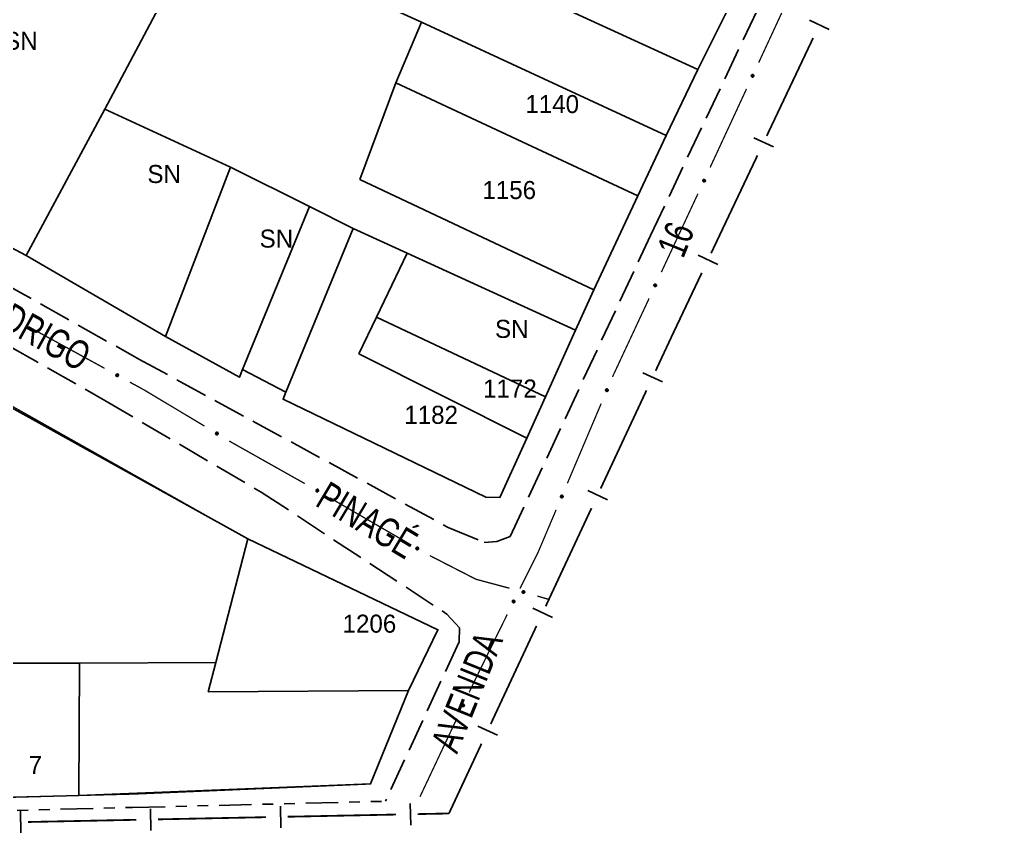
# Model space of a CAD drawing. Extents: x 203555 to 204724, y 4873703 to 4874787.
# Drawn here: x 204299.6 to 204436.6, y 4873711 to 4873824.7 of the extents above; entities that cross this region are included whole.
import ezdxf
from ezdxf.enums import TextEntityAlignment as Align

# ---------------------------------------------------------------- set-up
doc = ezdxf.new("R2010")
doc.units = 0
doc.header["$LTSCALE"] = 1.5
doc.header["$MEASUREMENT"] = 0
doc.linetypes.add('TRACO_11', pattern=[8, 3, -1, 3, -1])
doc.linetypes.add('TRACO_25', pattern=[8, 3, -1, 1, -1, 1, -1])
for name, color, linetype in [('CD_MALHA_LOTES', 7, 'CONTINUOUS'), ('LM-LIM-SETORES-BAIRROS', 250, 'CONTINUOUS'), ('RU-QUADRA', 210, 'CONTINUOUS'), ('SV-EIXO-RUA-PAV', 20, 'CONTINUOUS'), ('SV-RUA-NAO-PAV', 7, 'CONTINUOUS'), ('SV-RUA-PAVIM', 7, 'CONTINUOUS'), ('SV-TXT-RUA-PAV', 7, 'CONTINUOUS'), ('Th_NmrPort', 1, 'CONTINUOUS')]:
    doc.layers.add(name, color=color, linetype=linetype)
doc.styles.add('ARIAL', font='ARIAL.SHX')

msp = doc.modelspace()

# ---------------------------------------------------------------- linework, layer by layer
at = {"layer": 'CD_MALHA_LOTES', "linetype": 'Continuous', "flags": 128}
for points in [[(204329.769893, 4873847.082112), (204393.493829, 4873817.841631)], [(204311.363146, 4873812.347078), (204325.026576, 4873838.131086)], [(204355.209771, 4873824.420613), (204325.026576, 4873838.131086)], [(204393.493829, 4873817.841631), (204398.423059, 4873827.780662)], [(204351.661304, 4873816.005132), (204355.209771, 4873824.420613)], [(204355.209771, 4873824.420613), (204389.127566, 4873808.681693)], [(204389.127566, 4873808.681693), (204393.493829, 4873817.841631)], [(204346.673472, 4873802.632953), (204351.661304, 4873816.005132)], [(204385.200178, 4873800.328146), (204351.661304, 4873816.005132)], [(204219.354579, 4873814.85962), (204331.135845, 4873752.832932)], [(204300.426533, 4873792.071931), (204311.363146, 4873812.347078)], [(204328.733325, 4873804.338594), (204311.363146, 4873812.347078)], [(204389.127566, 4873808.681693), (204385.200178, 4873800.328146)], [(204272.062742, 4873807.111813), (204300.426533, 4873792.071931)], [(204319.742813, 4873780.853449), (204328.733325, 4873804.338594)], [(204328.733325, 4873804.338594), (204339.707644, 4873798.852358)], [(204379.0934, 4873787.33831), (204346.673472, 4873802.632953)], [(204379.0934, 4873787.33831), (204385.200178, 4873800.328146)], [(204330.425428, 4873776.304729), (204339.707644, 4873798.852358)], [(204339.707644, 4873798.852358), (204345.723703, 4873795.844834)], [(204336.427083, 4873773.154076), (204345.723703, 4873795.844834)], [(204345.723703, 4873795.844834), (204353.234602, 4873792.407436)], [(204300.426533, 4873792.071931), (204319.742813, 4873780.853449)], [(204348.973289, 4873783.533137), (204353.234602, 4873792.407436)], [(204353.234602, 4873792.407436), (204376.556113, 4873781.734236)], [(204376.556113, 4873781.734236), (204379.0934, 4873787.33831)], [(204346.54634, 4873778.47895), (204348.973289, 4873783.533137)], [(204372.381427, 4873772.513658), (204348.973289, 4873783.533137)], [(204319.742813, 4873780.853449), (204329.977679, 4873775.217093)], [(204372.381427, 4873772.513658), (204376.556113, 4873781.734236)], [(204369.797586, 4873766.806762), (204346.54634, 4873778.47895)], [(204329.977679, 4873775.217093), (204330.425428, 4873776.304729)], [(204330.425428, 4873776.304729), (204336.427083, 4873773.154076)], [(204336.427083, 4873773.154076), (204336.027722, 4873772.179335)], [(204369.797586, 4873766.806762), (204372.381427, 4873772.513658)], [(204336.027722, 4873772.179335), (204364.110446, 4873758.614222), (204366.071467, 4873758.576928), (204369.797586, 4873766.806762)], [(204326.704138, 4873735.706839), (204331.135845, 4873752.832932)], [(204331.135845, 4873752.832932), (204357.498605, 4873740.248432)], [(204357.498605, 4873740.248432), (204353.429558, 4873731.836593)], [(204291.661029, 4873735.603828), (204307.820512, 4873735.605852)], [(204307.727149, 4873717.296485), (204307.820512, 4873735.605852)], [(204307.820512, 4873735.605852), (204326.704138, 4873735.706839)], [(204325.661035, 4873731.675823), (204326.704138, 4873735.706839)], [(204353.429558, 4873731.836593), (204325.661035, 4873731.675823)], [(204353.429558, 4873731.836593), (204348.161422, 4873718.891609)], [(204348.161422, 4873718.891609), (204307.727149, 4873717.296485)], [(204307.727149, 4873717.296485), (204291.967425, 4873716.895629)]]:
    msp.add_lwpolyline(points, dxfattribs=at)
at = {"layer": 'LM-LIM-SETORES-BAIRROS'}
for points in [[(204408.974611, 4873824.661149), (204411.685216, 4873823.375605)], [(204401.261347, 4873808.397522), (204403.971952, 4873807.111978)], [(204393.548083, 4873792.133895), (204396.258687, 4873790.848351)], [(204385.866256, 4873775.845645), (204388.584434, 4873774.576193)], [(204378.249543, 4873759.536577), (204380.967721, 4873758.267125)], [(204370.632831, 4873743.227509), (204373.351009, 4873741.958057)], [(204363.016118, 4873726.918441), (204365.734296, 4873725.648989)], [(204299.664015, 4873715.10453), (204299.724777, 4873712.105145)], [(204317.660323, 4873715.469099), (204317.721084, 4873712.469714)], [(204335.656631, 4873715.833668), (204335.717392, 4873712.834283)], [(204353.652938, 4873716.198237), (204353.7137, 4873713.198852)]]:
    msp.add_lwpolyline(points, dxfattribs=at)
at = {"layer": 'LM-LIM-SETORES-BAIRROS', "const_width": 0.25}
for points in [[(204409.472884, 4873822.211307), (204403.045164, 4873808.658285)], [(204401.75962, 4873805.94768), (204395.3319, 4873792.394658)], [(204394.046356, 4873789.684053), (204390.189724, 4873781.55224)], [(204390.004051, 4873781.160744), (204387.648495, 4873776.116978)], [(204390.189724, 4873781.55224), (204390.004051, 4873781.160744)], [(204386.379043, 4873773.3988), (204380.031783, 4873759.80791)], [(204378.762331, 4873757.089732), (204372.415071, 4873743.498842)], [(204371.145618, 4873740.780665), (204364.798358, 4873727.189775)], [(204363.528906, 4873724.471597), (204359.297399, 4873715.411004)], [(204359.015108, 4873714.806556), (204354.683114, 4873714.718799)], [(204359.297399, 4873715.411004), (204359.015108, 4873714.806556)], [(204315.691114, 4873713.928899), (204300.694191, 4873713.625091)], [(204333.687422, 4873714.293468), (204318.690498, 4873713.98966)], [(204351.683729, 4873714.658037), (204336.686806, 4873714.354229)]]:
    msp.add_lwpolyline(points, dxfattribs=at)
at = {"layer": 'RU-QUADRA', "linetype": 'Continuous', "const_width": 0.18, "flags": 128}
for points in [[(204398.426497, 4873827.787594), (204393.493829, 4873817.841631), (204389.111608, 4873808.648217), (204385.200178, 4873800.328146), (204379.0934, 4873787.33831), (204376.556113, 4873781.734236), (204372.381427, 4873772.513658), (204369.797586, 4873766.806762), (204366.071467, 4873758.576928), (204364.110446, 4873758.614222), (204336.027722, 4873772.179335), (204336.427083, 4873773.154076), (204330.425428, 4873776.304729), (204329.977679, 4873775.217093), (204319.742813, 4873780.853449), (204300.426533, 4873792.071931), (204272.062742, 4873807.111813)], [(204291.967425, 4873716.895629), (204307.727149, 4873717.296485), (204315.274925, 4873717.491261), (204348.161422, 4873718.891609), (204353.429558, 4873731.836593), (204357.498605, 4873740.248432), (204331.135845, 4873752.832932), (204288.948213, 4873776.586719)]]:
    msp.add_lwpolyline(points, dxfattribs=at)
at = {"layer": 'SV-EIXO-RUA-PAV', "const_width": 0.18}
for points in [[(204406.967615, 4873829.674595), (204401.921532, 4873818.787123)], [(204400.239504, 4873815.157966), (204395.193422, 4873804.270494)], [(204393.511275, 4873800.641392), (204388.436649, 4873789.767194)], [(204386.745108, 4873786.142461), (204382.093368, 4873776.174447)], [(204300.784614, 4873782.239582), (204301.651594, 4873781.741239)], [(204301.651594, 4873781.741239), (204301.76754, 4873781.674593)], [(204301.76754, 4873781.674593), (204311.301873, 4873776.461897)], [(204381.687215, 4873775.30412), (204381.671761, 4873775.267694)], [(204382.093368, 4873776.174447), (204381.687215, 4873775.30412)], [(204314.811573, 4873774.543042), (204316.566423, 4873773.583615)], [(204316.566423, 4873773.583615), (204316.80589, 4873773.452692)], [(204316.80589, 4873773.452692), (204325.151009, 4873768.455185)], [(204380.109562, 4873771.585367), (204375.422964, 4873760.538385)], [(204328.582715, 4873766.400094), (204329.068469, 4873766.109199)], [(204329.068469, 4873766.109199), (204339.032439, 4873760.501063)], [(204342.513888, 4873758.531512), (204352.894262, 4873752.510894)], [(204373.860765, 4873756.856058), (204371.517465, 4873751.332568)], [(204356.365011, 4873750.52348), (204362.593397, 4873747.328608)], [(204371.387041, 4873751.025138), (204368.853107, 4873745.95727)], [(204371.517465, 4873751.332568), (204371.387041, 4873751.025138)], [(204362.593397, 4873747.328608), (204362.76421, 4873747.240989)], [(204362.76421, 4873747.240989), (204367.409241, 4873745.999699)], [(204371.259038, 4873744.914538), (204372.219653, 4873744.636654)], [(204372.219653, 4873744.636654), (204372.859952, 4873744.451431)], [(204367.087491, 4873742.368045), (204362.678825, 4873733.392318)], [(204362.55832, 4873733.146978), (204361.82201, 4873731.585181)], [(204362.678825, 4873733.392318), (204362.55832, 4873733.146978)], [(204360.116268, 4873727.967109), (204354.999041, 4873717.112893)]]:
    msp.add_lwpolyline(points, dxfattribs=at)
at = {"layer": 'SV-EIXO-RUA-PAV'}
for points in [[(204401.240812, 4873817.056615), (204401.258295, 4873817.010938), (204401.263981, 4873816.968106), (204401.258441, 4873816.931017), (204401.245, 4873816.899519), (204401.22762, 4873816.868844), (204401.203273, 4873816.841783), (204401.169598, 4873816.817733), (204401.123901, 4873816.799873), (204401.079641, 4873816.796932), (204401.042989, 4873816.800418), (204401.009338, 4873816.812543), (204400.979821, 4873816.829926), (204400.952548, 4873816.856146), (204400.92851, 4873816.89051), (204400.911663, 4873816.936895), (204400.906377, 4873816.978924), (204400.912677, 4873817.014658), (204400.92508, 4873817.048411), (204400.9432, 4873817.079516), (204400.967252, 4873817.105941), (204401.001895, 4873817.130082), (204401.047897, 4873817.146103), (204401.089756, 4873817.151854), (204401.125569, 4873817.146057), (204401.158524, 4873817.133098), (204401.189503, 4873817.116039), (204401.217725, 4873817.092698), (204401.240812, 4873817.056615)], [(204394.512701, 4873802.539985), (204394.530185, 4873802.494308), (204394.535871, 4873802.451476), (204394.530331, 4873802.414387), (204394.51689, 4873802.382889), (204394.499509, 4873802.352214), (204394.475163, 4873802.325153), (204394.441488, 4873802.301104), (204394.395791, 4873802.283244), (204394.351531, 4873802.280303), (204394.314879, 4873802.283789), (204394.281227, 4873802.295913), (204394.251711, 4873802.313297), (204394.224438, 4873802.339516), (204394.200399, 4873802.37388), (204394.183553, 4873802.420265), (204394.178266, 4873802.462295), (204394.184567, 4873802.498028), (204394.19697, 4873802.531782), (204394.21509, 4873802.562886), (204394.239142, 4873802.589312), (204394.273785, 4873802.613452), (204394.319787, 4873802.629474), (204394.361646, 4873802.635225), (204394.397458, 4873802.629428), (204394.430414, 4873802.616468), (204394.461393, 4873802.59941), (204394.489614, 4873802.576069), (204394.512701, 4873802.539985)], [(204387.751392, 4873788.038477), (204387.768756, 4873787.992755), (204387.774329, 4873787.949908), (204387.768692, 4873787.912833), (204387.755168, 4873787.881371), (204387.737707, 4873787.850741), (204387.71329, 4873787.823744), (204387.679552, 4873787.799784), (204387.633809, 4873787.782043), (204387.589541, 4873787.779219), (204387.552898, 4873787.7828), (204387.519279, 4873787.795013), (204387.489808, 4873787.812474), (204387.462604, 4873787.838765), (204387.438656, 4873787.873192), (204387.42193, 4873787.919621), (204387.416754, 4873787.961664), (204387.423148, 4873787.997381), (204387.43564, 4873788.031102), (204387.453841, 4873788.062159), (204387.477963, 4873788.088521), (204387.512669, 4873788.112571), (204387.558713, 4873788.128471), (204387.600587, 4873788.134113), (204387.636384, 4873788.128222), (204387.669306, 4873788.115176), (204387.70024, 4873788.098036), (204387.7284, 4873788.074621), (204387.751392, 4873788.038477)], [(204312.983461, 4873775.667983), (204313.030196, 4873775.682401), (204313.073311, 4873775.685235), (204313.109951, 4873775.67725), (204313.140489, 4873775.66175), (204313.169945, 4873775.642375), (204313.195333, 4873775.616288), (204313.217097, 4873775.581094), (204313.231889, 4873775.534314), (204313.23189, 4873775.489956), (204313.225983, 4873775.453615), (204313.211655, 4873775.420842), (204313.192353, 4873775.392542), (204313.164384, 4873775.367067), (204313.128502, 4873775.345359), (204313.081103, 4873775.331623), (204313.038816, 4873775.329134), (204313.003578, 4873775.337789), (204312.970721, 4873775.352402), (204312.940886, 4873775.372543), (204312.916112, 4873775.398294), (204312.894321, 4873775.43446), (204312.881384, 4873775.481423), (204312.878419, 4873775.523571), (204312.886577, 4873775.558921), (204312.901692, 4873775.590945), (204312.920766, 4873775.620726), (204312.945927, 4873775.647338), (204312.983461, 4873775.667983)], [(204381.048114, 4873773.515808), (204381.067085, 4873773.470729), (204381.074172, 4873773.428106), (204381.06985, 4873773.390856), (204381.057448, 4873773.358934), (204381.041082, 4873773.327706), (204381.017636, 4873773.299861), (204380.984767, 4873773.274722), (204380.93968, 4873773.255374), (204380.89554, 4873773.250984), (204380.858793, 4873773.253267), (204380.824763, 4873773.264282), (204380.794692, 4873773.280689), (204380.766575, 4873773.306001), (204380.741423, 4873773.339559), (204380.723066, 4873773.385366), (204380.716405, 4873773.4272), (204380.721531, 4873773.463121), (204380.732821, 4873773.497263), (204380.749912, 4873773.528944), (204380.773085, 4873773.556144), (204380.806919, 4873773.581407), (204380.852371, 4873773.598927), (204380.894019, 4873773.606047), (204380.930002, 4873773.601426), (204380.963365, 4873773.589554), (204380.994886, 4873773.57352), (204381.023857, 4873773.551116), (204381.048114, 4873773.515808)], [(204326.800151, 4873767.5959), (204326.847415, 4873767.608473), (204326.890608, 4873767.609613), (204326.926907, 4873767.600196), (204326.956813, 4873767.583511), (204326.985486, 4873767.562994), (204327.009831, 4873767.535932), (204327.030198, 4873767.49991), (204327.043143, 4873767.452586), (204327.041403, 4873767.408262), (204327.034075, 4873767.372181), (204327.018472, 4873767.339995), (204326.998075, 4873767.312475), (204326.969127, 4873767.288116), (204326.932421, 4873767.267833), (204326.88452, 4873767.255968), (204326.842167, 4873767.25514), (204326.807296, 4873767.26517), (204326.775038, 4873767.281062), (204326.746016, 4873767.302358), (204326.722272, 4873767.329061), (204326.701916, 4873767.366055), (204326.690832, 4873767.413489), (204326.689524, 4873767.455721), (204326.699062, 4873767.490723), (204326.715422, 4873767.52213), (204326.73565, 4873767.551139), (204326.761835, 4873767.576743), (204326.800151, 4873767.5959)], [(204340.704118, 4873759.686491), (204340.751027, 4873759.700332), (204340.794174, 4873759.702635), (204340.830713, 4873759.694199), (204340.861057, 4873759.678324), (204340.890272, 4873759.658588), (204340.915337, 4873759.63219), (204340.936666, 4873759.59673), (204340.950881, 4873759.549772), (204340.950335, 4873759.505417), (204340.943981, 4873759.469152), (204340.92925, 4873759.436557), (204340.909601, 4873759.408498), (204340.88132, 4873759.383369), (204340.845174, 4873759.362105), (204340.797609, 4873759.348954), (204340.755294, 4873759.346986), (204340.720166, 4873759.356074), (204340.687491, 4873759.371091), (204340.657906, 4873759.391598), (204340.633452, 4873759.417652), (204340.612108, 4873759.454085), (204340.59975, 4873759.501203), (204340.597305, 4873759.543385), (204340.605898, 4873759.578631), (204340.621407, 4873759.610467), (204340.640846, 4873759.64001), (204340.666332, 4873759.66631), (204340.704118, 4873759.686491)], [(204374.799317, 4873758.7865), (204374.818288, 4873758.74142), (204374.825374, 4873758.698798), (204374.821053, 4873758.661547), (204374.808651, 4873758.629625), (204374.792285, 4873758.598397), (204374.768838, 4873758.570553), (204374.73597, 4873758.545413), (204374.690883, 4873758.526065), (204374.646743, 4873758.521676), (204374.609996, 4873758.523958), (204374.575965, 4873758.534974), (204374.545895, 4873758.551381), (204374.517777, 4873758.576692), (204374.492626, 4873758.61025), (204374.474268, 4873758.656058), (204374.467607, 4873758.697892), (204374.472733, 4873758.733812), (204374.484024, 4873758.767954), (204374.501114, 4873758.799636), (204374.524288, 4873758.826836), (204374.558121, 4873758.852098), (204374.603573, 4873758.869618), (204374.645221, 4873758.876738), (204374.681205, 4873758.872118), (204374.714567, 4873758.860245), (204374.746089, 4873758.844211), (204374.77506, 4873758.821807), (204374.799317, 4873758.7865)], [(204354.555266, 4873751.674768), (204354.60235, 4873751.688001), (204354.645523, 4873751.689747), (204354.68195, 4873751.680838), (204354.712087, 4873751.664573), (204354.741044, 4873751.64446), (204354.765765, 4873751.61774), (204354.786634, 4873751.582007), (204354.80024, 4873751.534869), (204354.799121, 4873751.490525), (204354.792298, 4873751.454345), (204354.777146, 4873751.421944), (204354.757136, 4873751.394141), (204354.728533, 4873751.36938), (204354.692114, 4873751.348585), (204354.644383, 4873751.33605), (204354.602046, 4873751.33463), (204354.567039, 4873751.344172), (204354.534561, 4873751.35961), (204354.505244, 4873751.380498), (204354.481128, 4873751.406866), (204354.460257, 4873751.443572), (204354.44851, 4873751.490846), (204354.446611, 4873751.533056), (204354.455659, 4873751.568188), (204354.471578, 4873751.599821), (204354.491398, 4873751.62911), (204354.517222, 4873751.655078), (204354.555266, 4873751.674768)], [(204369.230376, 4873745.615975), (204369.272868, 4873745.640191), (204369.314341, 4873745.652314), (204369.351841, 4873745.652469), (204369.385014, 4873745.643966), (204369.417973, 4873745.631444), (204369.448416, 4873745.611489), (204369.477299, 4873745.581855), (204369.50189, 4873745.5394), (204369.511517, 4873745.496099), (204369.513636, 4873745.459343), (204369.506761, 4873745.424241), (204369.494061, 4873745.392427), (204369.472286, 4873745.361489), (204369.44197, 4873745.332513), (204369.398681, 4873745.308819), (204369.357941, 4873745.297212), (204369.321665, 4873745.298014), (204369.28642, 4873745.30515), (204369.252925, 4873745.318337), (204369.223154, 4873745.338098), (204369.194034, 4873745.368674), (204369.171214, 4873745.41171), (204369.159174, 4873745.452211), (204369.159467, 4873745.488489), (204369.167272, 4873745.52303), (204369.17943, 4873745.55624), (204369.198216, 4873745.587677), (204369.230376, 4873745.615975)], [(204368.131373, 4873744.243623), (204368.147822, 4873744.197564), (204368.15254, 4873744.154614), (204368.146165, 4873744.11766), (204368.132017, 4873744.086473), (204368.113949, 4873744.056197), (204368.088998, 4873744.029692), (204368.054789, 4873744.006409), (204368.008701, 4873743.989585), (204367.964386, 4873743.987643), (204367.927822, 4873743.991954), (204367.894452, 4873744.004835), (204367.865335, 4873744.02288), (204367.838661, 4873744.049708), (204367.815404, 4873744.084606), (204367.799608, 4873744.131358), (204367.795271, 4873744.173496), (204367.802375, 4873744.209079), (204367.815537, 4873744.242544), (204367.834354, 4873744.273232), (204367.858996, 4873744.299108), (204367.894175, 4873744.322461), (204367.940526, 4873744.33744), (204367.982505, 4873744.342246), (204368.018177, 4873744.335643), (204368.050832, 4873744.321943), (204368.081418, 4873744.30419), (204368.109106, 4873744.280218), (204368.131373, 4873744.243623)], [(204361.129979, 4873729.859164), (204361.147163, 4873729.813374), (204361.152569, 4873729.770506), (204361.146786, 4873729.733454), (204361.133139, 4873729.702044), (204361.115558, 4873729.671484), (204361.091035, 4873729.644582), (204361.057204, 4873729.620754), (204361.011391, 4873729.603194), (204360.967113, 4873729.600542), (204360.930484, 4873729.604268), (204360.896913, 4873729.616613), (204360.86751, 4873729.634189), (204360.840409, 4873729.660586), (204360.816597, 4873729.695107), (204360.800054, 4873729.741601), (204360.795042, 4873729.783664), (204360.801577, 4873729.819356), (204360.814201, 4873729.853027), (204360.832523, 4873729.884012), (204360.856748, 4873729.91028), (204360.891548, 4873729.934193), (204360.937654, 4873729.949913), (204360.97955, 4873729.95539), (204361.015324, 4873729.949359), (204361.048194, 4873729.936184), (204361.079061, 4873729.918923), (204361.107128, 4873729.895398), (204361.129979, 4873729.859164)]]:
    msp.add_lwpolyline(points, close=True, dxfattribs=at)
for points in [[(204400.9432, 4873817.079516), (204400.906377, 4873816.978924)], [(204400.953978, 4873817.088524), (204400.911274, 4873816.963936)], [(204400.967252, 4873817.105941), (204400.911663, 4873816.936895)], [(204400.984417, 4873817.112015), (204400.922927, 4873816.920936)], [(204401.001895, 4873817.130082), (204400.92851, 4873816.89051)], [(204401.024669, 4873817.133965), (204400.941345, 4873816.876305)], [(204401.047897, 4873817.146103), (204400.952548, 4873816.856146)], [(204401.067005, 4873817.147431), (204400.967222, 4873816.847768)], [(204401.089756, 4873817.151854), (204400.979821, 4873816.829926)], [(204401.105505, 4873817.14613), (204400.995393, 4873816.824184)], [(204401.125569, 4873817.146057), (204401.009338, 4873816.812543)], [(204401.140563, 4873817.137402), (204401.024532, 4873816.809175)], [(204401.158524, 4873817.133098), (204401.042989, 4873816.800418)], [(204401.173415, 4873817.120672), (204401.065025, 4873816.802439)], [(204401.189503, 4873817.116039), (204401.079641, 4873816.796932)], [(204401.201497, 4873817.100137), (204401.104099, 4873816.802377)], [(204401.217725, 4873817.092698), (204401.123901, 4873816.799873)], [(204401.227283, 4873817.07465), (204401.146525, 4873816.812792)], [(204401.240812, 4873817.056615), (204401.169598, 4873816.817733)], [(204401.249324, 4873817.031347), (204401.189163, 4873816.836645)], [(204401.258295, 4873817.010938), (204401.203273, 4873816.841783)], [(204401.261642, 4873816.986535), (204401.218274, 4873816.86376)], [(204401.263981, 4873816.968106), (204401.22762, 4873816.868844)], [(204394.239142, 4873802.589312), (204394.183553, 4873802.420265)], [(204394.256306, 4873802.595385), (204394.194817, 4873802.404307)], [(204394.273785, 4873802.613452), (204394.200399, 4873802.37388)], [(204394.296559, 4873802.617336), (204394.213235, 4873802.359676)], [(204394.319787, 4873802.629474), (204394.224438, 4873802.339516)], [(204394.338895, 4873802.630801), (204394.239111, 4873802.331139)], [(204394.361646, 4873802.635225), (204394.251711, 4873802.313297)], [(204394.377395, 4873802.629501), (204394.267283, 4873802.307554)], [(204394.397458, 4873802.629428), (204394.281227, 4873802.295913)], [(204394.412452, 4873802.620772), (204394.296422, 4873802.292545)], [(204394.430414, 4873802.616468), (204394.314879, 4873802.283789)], [(204394.445305, 4873802.604042), (204394.336915, 4873802.285809)], [(204394.461393, 4873802.59941), (204394.351531, 4873802.280303)], [(204394.473386, 4873802.583507), (204394.375988, 4873802.285747)], [(204394.21509, 4873802.562886), (204394.178266, 4873802.462295)], [(204394.225867, 4873802.571894), (204394.183163, 4873802.447307)], [(204394.489614, 4873802.576069), (204394.395791, 4873802.283244)], [(204394.499173, 4873802.55802), (204394.418415, 4873802.296163)], [(204394.512701, 4873802.539985), (204394.441488, 4873802.301104)], [(204394.521214, 4873802.514718), (204394.461053, 4873802.320015)], [(204394.530185, 4873802.494308), (204394.475163, 4873802.325153)], [(204394.533532, 4873802.469906), (204394.490164, 4873802.34713)], [(204394.535871, 4873802.451476), (204394.499509, 4873802.352214)], [(204387.453841, 4873788.062159), (204387.416754, 4873787.961664)], [(204387.464643, 4873788.071138), (204387.421612, 4873787.946663)], [(204387.477963, 4873788.088521), (204387.42193, 4873787.919621)], [(204387.495143, 4873788.09455), (204387.433153, 4873787.903633)], [(204387.512669, 4873788.112571), (204387.438656, 4873787.873192)], [(204387.535453, 4873788.116395), (204387.451453, 4873787.858954)], [(204387.558713, 4873788.128471), (204387.462604, 4873787.838765)], [(204387.577824, 4873788.129749), (204387.477255, 4873787.830349)], [(204387.600587, 4873788.134113), (204387.489808, 4873787.812474)], [(204387.616321, 4873788.128347), (204387.505365, 4873787.806691)], [(204387.636384, 4873788.128222), (204387.519279, 4873787.795013)], [(204387.651355, 4873788.119527), (204387.534464, 4873787.791605)], [(204387.669306, 4873788.115176), (204387.552898, 4873787.7828)], [(204387.684164, 4873788.102711), (204387.574939, 4873787.784763)], [(204387.70024, 4873788.098036), (204387.589541, 4873787.779219)], [(204387.712191, 4873788.082102), (204387.614013, 4873787.784598)], [(204387.7284, 4873788.074621), (204387.633809, 4873787.782043)], [(204387.737911, 4873788.056548), (204387.656466, 4873787.794903)], [(204387.751392, 4873788.038477), (204387.679552, 4873787.799784)], [(204387.759838, 4873788.013187), (204387.699167, 4873787.818644)], [(204387.768756, 4873787.992755), (204387.71329, 4873787.823744)], [(204387.772038, 4873787.968343), (204387.728348, 4873787.845682)], [(204387.774329, 4873787.949908), (204387.737707, 4873787.850741)], [(204312.878419, 4873775.523571), (204313.192353, 4873775.392542)], [(204312.881325, 4873775.500577), (204313.173716, 4873775.381153)], [(204312.881384, 4873775.481423), (204313.164384, 4873775.367067)], [(204312.885174, 4873775.538906), (204313.199116, 4873775.4077)], [(204312.886577, 4873775.558921), (204313.211655, 4873775.420842)], [(204312.891955, 4873775.457442), (204313.143527, 4873775.357224)], [(204312.894321, 4873775.43446), (204313.128502, 4873775.345359)], [(204312.896207, 4873775.573308), (204313.216023, 4873775.435779)], [(204312.901692, 4873775.590945), (204313.225983, 4873775.453615)], [(204312.91119, 4873775.415823), (204313.097773, 4873775.341805)], [(204312.915078, 4873775.60498), (204313.225427, 4873775.475737)], [(204312.916112, 4873775.398294), (204313.081103, 4873775.331623)], [(204312.920766, 4873775.620726), (204313.23189, 4873775.489956)], [(204312.932612, 4873775.383894), (204313.054095, 4873775.333027)], [(204312.937429, 4873775.631639), (204313.228079, 4873775.514721)], [(204312.940886, 4873775.372543), (204313.038816, 4873775.329134)], [(204312.945927, 4873775.647338), (204313.231889, 4873775.534314)], [(204312.964569, 4873775.655679), (204313.220498, 4873775.557744)], [(204312.983461, 4873775.667983), (204313.217097, 4873775.581094)], [(204313.009237, 4873775.674802), (204313.199524, 4873775.601869)], [(204313.030196, 4873775.682401), (204313.195333, 4873775.616288)], [(204313.054767, 4873775.684123), (204313.174398, 4873775.632713)], [(204313.073311, 4873775.685235), (204313.169945, 4873775.642375)], [(204380.749912, 4873773.528944), (204380.716405, 4873773.4272)], [(204380.760389, 4873773.538301), (204380.72179, 4873773.412381)], [(204380.773085, 4873773.556144), (204380.723066, 4873773.385366)], [(204380.790042, 4873773.562777), (204380.734847, 4873773.369786)], [(204380.806919, 4873773.581407), (204380.741423, 4873773.339559)], [(204380.829553, 4873773.586035), (204380.754717, 4873773.325782)], [(204380.852371, 4873773.598927), (204380.766575, 4873773.306001)], [(204380.871425, 4873773.60088), (204380.781515, 4873773.298109)], [(204380.894019, 4873773.606047), (204380.794692, 4873773.280689)], [(204380.909947, 4873773.600842), (204380.810445, 4873773.27546)], [(204380.930002, 4873773.601426), (204380.824763, 4873773.264282)], [(204380.945272, 4873773.593267), (204380.840059, 4873773.261414)], [(204380.963365, 4873773.589554), (204380.858793, 4873773.253267)], [(204380.978655, 4873773.577622), (204380.880751, 4873773.256009)], [(204380.994886, 4873773.57352), (204380.89554, 4873773.250984)], [(204381.007394, 4873773.558018), (204380.919806, 4873773.257227)], [(204381.023857, 4873773.551116), (204380.93968, 4873773.255374)], [(204381.034002, 4873773.53339), (204380.961868, 4873773.269027)], [(204381.048114, 4873773.515808), (204380.984767, 4873773.274722)], [(204381.05745, 4873773.490833), (204381.003702, 4873773.294264)], [(204381.067085, 4873773.470729), (204381.017636, 4873773.299861)], [(204381.07123, 4873773.446449), (204381.031908, 4873773.322318)], [(204381.074172, 4873773.428106), (204381.041082, 4873773.327706)], [(204326.689524, 4873767.455721), (204326.998075, 4873767.312475)], [(204326.690832, 4873767.413489), (204326.969127, 4873767.288116)], [(204326.691525, 4873767.432631), (204326.979004, 4873767.301825)], [(204326.696875, 4873767.470779), (204327.005426, 4873767.327355)], [(204326.699062, 4873767.490723), (204327.018472, 4873767.339995)], [(204326.700454, 4873767.389112), (204326.9479, 4873767.2791)], [(204326.701916, 4873767.366055), (204326.932421, 4873767.267833)], [(204326.709249, 4873767.504722), (204327.023422, 4873767.35475)], [(204326.715422, 4873767.52213), (204327.034075, 4873767.372181)], [(204326.718041, 4873767.34677), (204326.901576, 4873767.265488)], [(204326.722272, 4873767.329061), (204326.88452, 4873767.255968)], [(204326.729348, 4873767.535629), (204327.034388, 4873767.394307)], [(204326.73565, 4873767.551139), (204327.041403, 4873767.408262)], [(204326.738194, 4873767.314025), (204326.857588, 4873767.25843)], [(204326.746016, 4873767.302358), (204326.842167, 4873767.25514)], [(204326.752728, 4873767.56139), (204327.038567, 4873767.433157)], [(204326.761835, 4873767.576743), (204327.043143, 4873767.452586)], [(204326.78079, 4873767.584347), (204327.03268, 4873767.476445)], [(204326.800151, 4873767.5959), (204327.030198, 4873767.49991)], [(204326.826174, 4873767.601702), (204327.013453, 4873767.521359)], [(204326.847415, 4873767.608473), (204327.009831, 4873767.535932)], [(204326.872035, 4873767.609229), (204326.989557, 4873767.553165)], [(204326.890608, 4873767.609613), (204326.985486, 4873767.562994)], [(204340.597305, 4873759.543385), (204340.909601, 4873759.408498)], [(204340.59975, 4873759.501203), (204340.88132, 4873759.383369)], [(204340.599928, 4873759.520356), (204340.890824, 4873759.397339)], [(204340.604249, 4873759.558635), (204340.91655, 4873759.423571)], [(204340.605898, 4873759.578631), (204340.92925, 4873759.436557)], [(204340.610025, 4873759.477094), (204340.860343, 4873759.373784)], [(204340.612108, 4873759.454085), (204340.845174, 4873759.362105)], [(204340.615705, 4873759.592899), (204340.933801, 4873759.45144)], [(204340.621407, 4873759.610467), (204340.943981, 4873759.469152)], [(204340.628746, 4873759.435241), (204340.814403, 4873759.35893)], [(204340.633452, 4873759.417652), (204340.797609, 4873759.348954)], [(204340.634964, 4873759.624335), (204340.943698, 4873759.491278)], [(204340.640846, 4873759.64001), (204340.950335, 4873759.505417)], [(204340.649773, 4873759.40305), (204340.77062, 4873759.350691)], [(204340.657642, 4873759.650717), (204340.94683, 4873759.530227)], [(204340.657906, 4873759.391598), (204340.755294, 4873759.346986)], [(204340.666332, 4873759.66631), (204340.950881, 4873759.549772)], [(204340.685076, 4873759.674421), (204340.939779, 4873759.57334)], [(204340.704118, 4873759.686491), (204340.936666, 4873759.59673)], [(204340.729976, 4873759.692992), (204340.91935, 4873759.617721)], [(204340.751027, 4873759.700332), (204340.915337, 4873759.63219)], [(204340.775617, 4873759.701751), (204340.894606, 4873759.648871)], [(204340.794174, 4873759.702635), (204340.890272, 4873759.658588)], [(204374.501114, 4873758.799636), (204374.467607, 4873758.697892)], [(204374.511591, 4873758.808992), (204374.472993, 4873758.683072)], [(204374.524288, 4873758.826836), (204374.474268, 4873758.656058)], [(204374.541244, 4873758.833468), (204374.486049, 4873758.640477)], [(204374.558121, 4873758.852098), (204374.492626, 4873758.61025)], [(204374.580756, 4873758.856726), (204374.505919, 4873758.596474)], [(204374.603573, 4873758.869618), (204374.517777, 4873758.576692)], [(204374.622628, 4873758.871571), (204374.532717, 4873758.5688)], [(204374.645221, 4873758.876738), (204374.545895, 4873758.551381)], [(204374.66115, 4873758.871533), (204374.561647, 4873758.546151)], [(204374.681205, 4873758.872118), (204374.575965, 4873758.534974)], [(204374.696474, 4873758.863958), (204374.591262, 4873758.532105)], [(204374.714567, 4873758.860245), (204374.609996, 4873758.523958)], [(204374.729857, 4873758.848314), (204374.631954, 4873758.5267)], [(204374.746089, 4873758.844211), (204374.646743, 4873758.521676)], [(204374.758597, 4873758.82871), (204374.671009, 4873758.527918)], [(204374.77506, 4873758.821807), (204374.690883, 4873758.526065)], [(204374.785204, 4873758.804082), (204374.713071, 4873758.539718)], [(204374.799317, 4873758.7865), (204374.73597, 4873758.545413)], [(204374.808653, 4873758.761525), (204374.754904, 4873758.564956)], [(204374.818288, 4873758.74142), (204374.768838, 4873758.570553)], [(204374.822432, 4873758.717141), (204374.783111, 4873758.59301)], [(204374.825374, 4873758.698798), (204374.792285, 4873758.598397)], [(204354.446611, 4873751.533056), (204354.757136, 4873751.394141)], [(204354.44851, 4873751.490846), (204354.728533, 4873751.36938)], [(204354.448936, 4873751.509995), (204354.738217, 4873751.383225)], [(204354.453751, 4873751.548215), (204354.764279, 4873751.409122)], [(204354.455659, 4873751.568188), (204354.777146, 4873751.421944)], [(204354.458473, 4873751.466606), (204354.707433, 4873751.360067)], [(204354.460257, 4873751.443572), (204354.692114, 4873751.348585)], [(204354.465649, 4873751.582328), (204354.78189, 4873751.436766)], [(204354.471578, 4873751.599821), (204354.792298, 4873751.454345)], [(204354.47665, 4873751.424514), (204354.661305, 4873751.345808)], [(204354.481128, 4873751.406866), (204354.644383, 4873751.33605)], [(204354.485314, 4873751.613513), (204354.792301, 4873751.476473)], [(204354.491398, 4873751.62911), (204354.799121, 4873751.490525)], [(204354.497259, 4873751.392054), (204354.617419, 4873751.338136)], [(204354.505244, 4873751.380498), (204354.602046, 4873751.33463)], [(204354.508331, 4873751.639598), (204354.795936, 4873751.515378)], [(204354.517222, 4873751.655078), (204354.80024, 4873751.534869)], [(204354.536069, 4873751.662946), (204354.789444, 4873751.558579)], [(204354.555266, 4873751.674768), (204354.786634, 4873751.582007)], [(204354.581206, 4873751.680934), (204354.769591, 4873751.60322)], [(204354.60235, 4873751.688001), (204354.765765, 4873751.61774)], [(204354.626957, 4873751.689102), (204354.745252, 4873751.634688)], [(204354.645523, 4873751.689747), (204354.741044, 4873751.64446)], [(204369.159174, 4873745.452211), (204369.494061, 4873745.392427)], [(204369.159467, 4873745.488489), (204369.506761, 4873745.424241)], [(204369.16244, 4873745.468647), (204369.497373, 4873745.408691)], [(204369.165745, 4873745.504623), (204369.507784, 4873745.43977)], [(204369.167, 4873745.430395), (204369.478339, 4873745.377265)], [(204369.167272, 4873745.52303), (204369.513636, 4873745.459343)], [(204369.171214, 4873745.41171), (204369.472286, 4873745.361489)], [(204369.177294, 4873745.539635), (204369.508294, 4873745.480816)], [(204369.17943, 4873745.55624), (204369.511517, 4873745.496099)], [(204369.186737, 4873745.390595), (204369.454061, 4873745.347355)], [(204369.193327, 4873745.570508), (204369.502423, 4873745.519447)], [(204369.194034, 4873745.368674), (204369.44197, 4873745.332513)], [(204369.198216, 4873745.587677), (204369.50189, 4873745.5394)], [(204369.214545, 4873745.354141), (204369.412744, 4873745.322375)], [(204369.214604, 4873745.599865), (204369.485687, 4873745.5598)], [(204369.223154, 4873745.338098), (204369.398681, 4873745.308819)], [(204369.230376, 4873745.615975), (204369.477299, 4873745.581855)], [(204369.242385, 4873745.327622), (204369.372012, 4873745.304328)], [(204369.252925, 4873745.318337), (204369.357941, 4873745.297212)], [(204369.254058, 4873745.628225), (204369.455637, 4873745.598322)], [(204369.272868, 4873745.640191), (204369.448416, 4873745.611489)], [(204369.29648, 4873745.647204), (204369.424417, 4873745.622979)], [(204369.314341, 4873745.652314), (204369.417973, 4873745.631444)], [(204367.834354, 4873744.273232), (204367.795271, 4873744.173496)], [(204367.858996, 4873744.299108), (204367.799608, 4873744.131358)], [(204367.845332, 4873744.281994), (204367.799829, 4873744.158402)], [(204367.876293, 4873744.304793), (204367.810509, 4873744.11515)], [(204367.894175, 4873744.322461), (204367.815404, 4873744.084606)], [(204367.917031, 4873744.32583), (204367.827915, 4873744.070115)], [(204367.940526, 4873744.33744), (204367.838661, 4873744.049708)], [(204367.95966, 4873744.338337), (204367.853142, 4873744.041002)], [(204367.982505, 4873744.342246), (204367.865335, 4873744.02288)], [(204367.998121, 4873744.336168), (204367.880774, 4873744.016787)], [(204368.018177, 4873744.335643), (204367.894452, 4873744.004835)], [(204368.032972, 4873744.326651), (204367.909567, 4873744.001125)], [(204368.050832, 4873744.321943), (204367.927822, 4873743.991954)], [(204368.065439, 4873744.309184), (204367.949897, 4873743.993477)], [(204368.081418, 4873744.30419), (204367.964386, 4873743.987643)], [(204368.09305, 4873744.288021), (204367.98896, 4873743.992534)], [(204368.109106, 4873744.280218), (204368.008701, 4873743.989585)], [(204368.118255, 4873744.261959), (204368.03161, 4873744.001989)], [(204368.131373, 4873744.243623), (204368.054789, 4873744.006409)], [(204368.139314, 4873744.21817), (204368.074776, 4873744.024874)], [(204368.147822, 4873744.197564), (204368.088998, 4873744.029692)], [(204368.150617, 4873744.173092), (204368.104491, 4873744.051326)], [(204368.15254, 4873744.154614), (204368.113949, 4873744.056197)], [(204360.891548, 4873729.934193), (204360.816597, 4873729.695107)], [(204360.914347, 4873729.937928), (204360.829338, 4873729.680818)], [(204360.937654, 4873729.949913), (204360.840409, 4873729.660586)], [(204360.95677, 4873729.951116), (204360.855028, 4873729.652113)], [(204360.97955, 4873729.95539), (204360.86751, 4873729.634189)], [(204360.995261, 4873729.949564), (204360.883045, 4873729.628344)], [(204361.015324, 4873729.949359), (204360.896913, 4873729.616613)], [(204361.030261, 4873729.940606), (204360.912085, 4873729.613145)], [(204361.048194, 4873729.936184), (204360.930484, 4873729.604268)], [(204360.832523, 4873729.884012), (204360.795042, 4873729.783664)], [(204360.84336, 4873729.89295), (204360.799842, 4873729.768644)], [(204360.856748, 4873729.91028), (204360.800054, 4873729.741601)], [(204360.873952, 4873729.916241), (204360.811213, 4873729.725569)], [(204361.063003, 4873729.923661), (204360.952532, 4873729.606144)], [(204361.079061, 4873729.918923), (204360.967113, 4873729.600542)], [(204361.09095, 4873729.902943), (204360.991605, 4873729.605826)], [(204361.107128, 4873729.895398), (204361.011391, 4873729.603194)], [(204361.116569, 4873729.877288), (204361.034099, 4873729.615964)], [(204361.129979, 4873729.859164), (204361.057204, 4873729.620754)], [(204361.138326, 4873729.833842), (204361.076892, 4873729.639537)], [(204361.147163, 4873729.813374), (204361.091035, 4873729.644582)], [(204361.15035, 4873729.78895), (204361.106179, 4873729.666461)], [(204361.152569, 4873729.770506), (204361.115558, 4873729.671484)]]:
    msp.add_lwpolyline(points, dxfattribs=at)
at = {"layer": 'SV-RUA-NAO-PAV', "linetype": 'TRACO_25'}
msp.add_polyline3d([(203787.175599, 4873710.965157, 9.21105), (203855.640405, 4873711.548795, 9.65729), (203890.501243, 4873711.911566, 10.205305), (203933.080142, 4873713.195201, 10.307079), (203965.06195, 4873713.439384, 10.68286), (203997.368445, 4873714.03083, 10.839436), (204007.742049, 4873713.97771, 10.870751), (204058.868278, 4873712.147085, 11.254361), (204077.670936, 4873711.876832, 11.183902), (204104.635129, 4873712.241125, 11.183902), (204142.766626, 4873712.164963, 11.13693), (204201.558777, 4873713.191568, 11.13693), (204257.224752, 4873714.143129, 11.105615), (204315.184396, 4873715.637608, 11.042984), (204350.220159, 4873716.493767, 11.035155)], dxfattribs=at)
at = {"layer": 'SV-RUA-PAVIM', "linetype": 'TRACO_11'}
for points in [[(204367.482767, 4873753.158346, 11.011669), (204386.941822, 4873794.851053, 11.087858), (204408.232515, 4873839.810246, 11.053549), (204413.527362, 4873851.971848, 10.44485), (204436.634039, 4873900.777818, 10.44485)], [(204222.910431, 4873820.927301, 10.43234), (204277.322962, 4873791.342923, 10.729833), (204311.341675, 4873772.009697, 10.761148), (204333.003129, 4873759.308806, 10.862922), (204358.736678, 4873742.422204, 10.894238), (204360.499564, 4873740.509239, 10.933381), (204360.415857, 4873738.574825, 10.933381), (204350.220159, 4873716.493767, 11.035155)], [(204281.489985, 4873797.113876, 10.604572), (204316.051507, 4873777.732856, 10.753319), (204358.908928, 4873754.425352, 10.870751), (204363.91418, 4873752.329812, 10.902066), (204365.658728, 4873752.480702, 10.909895), (204367.482767, 4873753.158346, 11.011669)]]:
    msp.add_polyline3d(points, dxfattribs=at)

# ---------------------------------------------------------------- texts
at = {"layer": 'SV-TXT-RUA-PAV', "style": 'ARIAL', "width": 0.7}
for s, rotation, p in [('16', 68, (204391.464473, 4873791.554196)), ('RODRIGO', 331, (204291.502571, 4873785.00101)), ('PINAGÉ', 329, (204340.324377, 4873757.525833)), ('AVENIDA', 68, (204360.133131, 4873722.946589))]:
    msp.add_text(s, height=4, rotation=rotation, dxfattribs=at).set_placement(p)
at = {"layer": 'Th_NmrPort', "color": 1}
for s, p in [('SN', (204297.389104, 4873821.817785)), ('1140', (204369.601942, 4873813.056822)), ('SN', (204317.240115, 4873803.372735)), ('1156', (204363.649815, 4873801.152569)), ('SN', (204332.786939, 4873794.426604)), ('SN', (204365.397365, 4873781.923418)), ('1172', (204363.743996, 4873773.656575)), ('1182', (204352.831764, 4873770.019165)), ('1206', (204344.278557, 4873741.096258)), ('7', (204300.791261, 4873721.53175))]:
    msp.add_text(s, height=2.5, dxfattribs=at).set_placement(p, align=Align.MIDDLE_LEFT)

doc.saveas('drawing.dxf')
